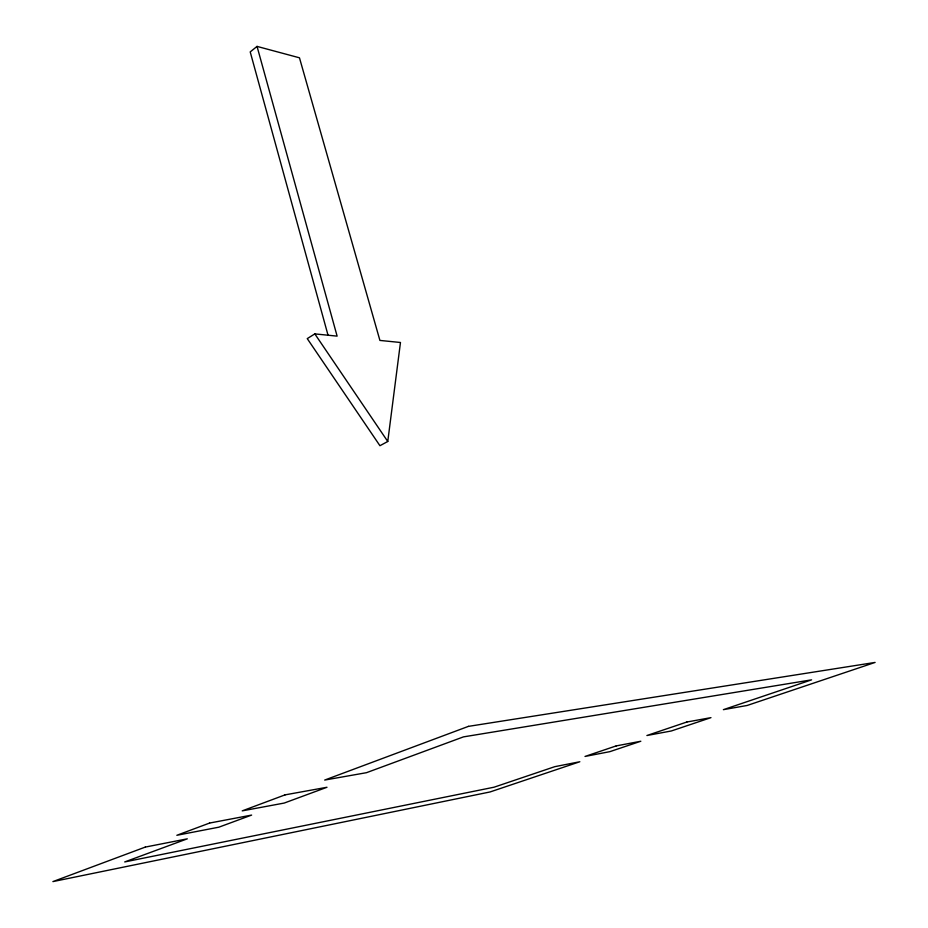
<?xml version="1.0" encoding="UTF-8"?>
<svg xmlns="http://www.w3.org/2000/svg" width="928" height="928" viewBox="0 0 928 928"><rect width="100%" height="100%" fill="white"/><g stroke="black" fill="none" stroke-linecap="round" stroke-linejoin="round"><path stroke-width="1.39" d="M257.044 46.4L337.119 336.133L314.824 333.894L307.249 338.616L379.935 445.718L387.765 441.484L400.467 342.49L379.912 340.425L299.466 57.803L257.044 46.4L250.212 51.91L328.025 335.194M314.824 333.894L387.765 441.484M145.313 847.078L52.896 881.6L490.1 791.944L579.838 761.749L554.77 766.679L494.067 787.199L124.712 861.938L187.294 838.831L145.313 847.078M209.6 823.055L176.842 835.293L218.857 827.184L251.627 815.086L209.6 823.055M285.07 794.867L242.22 810.875L284.223 803.056L326.981 787.269L285.07 794.867M468.431 726.369L324.684 780.065L366.479 772.688L463.478 736.878L811.594 679.841L723.376 709.665L747.168 705.466L875.104 662.43L468.431 726.369M616.169 745.915L585.011 756.448L609.893 751.645L640.83 741.24L616.169 745.915M686.859 722.019L646.897 735.521L671.327 730.974L710.964 717.646L686.859 722.019"/></g></svg>
